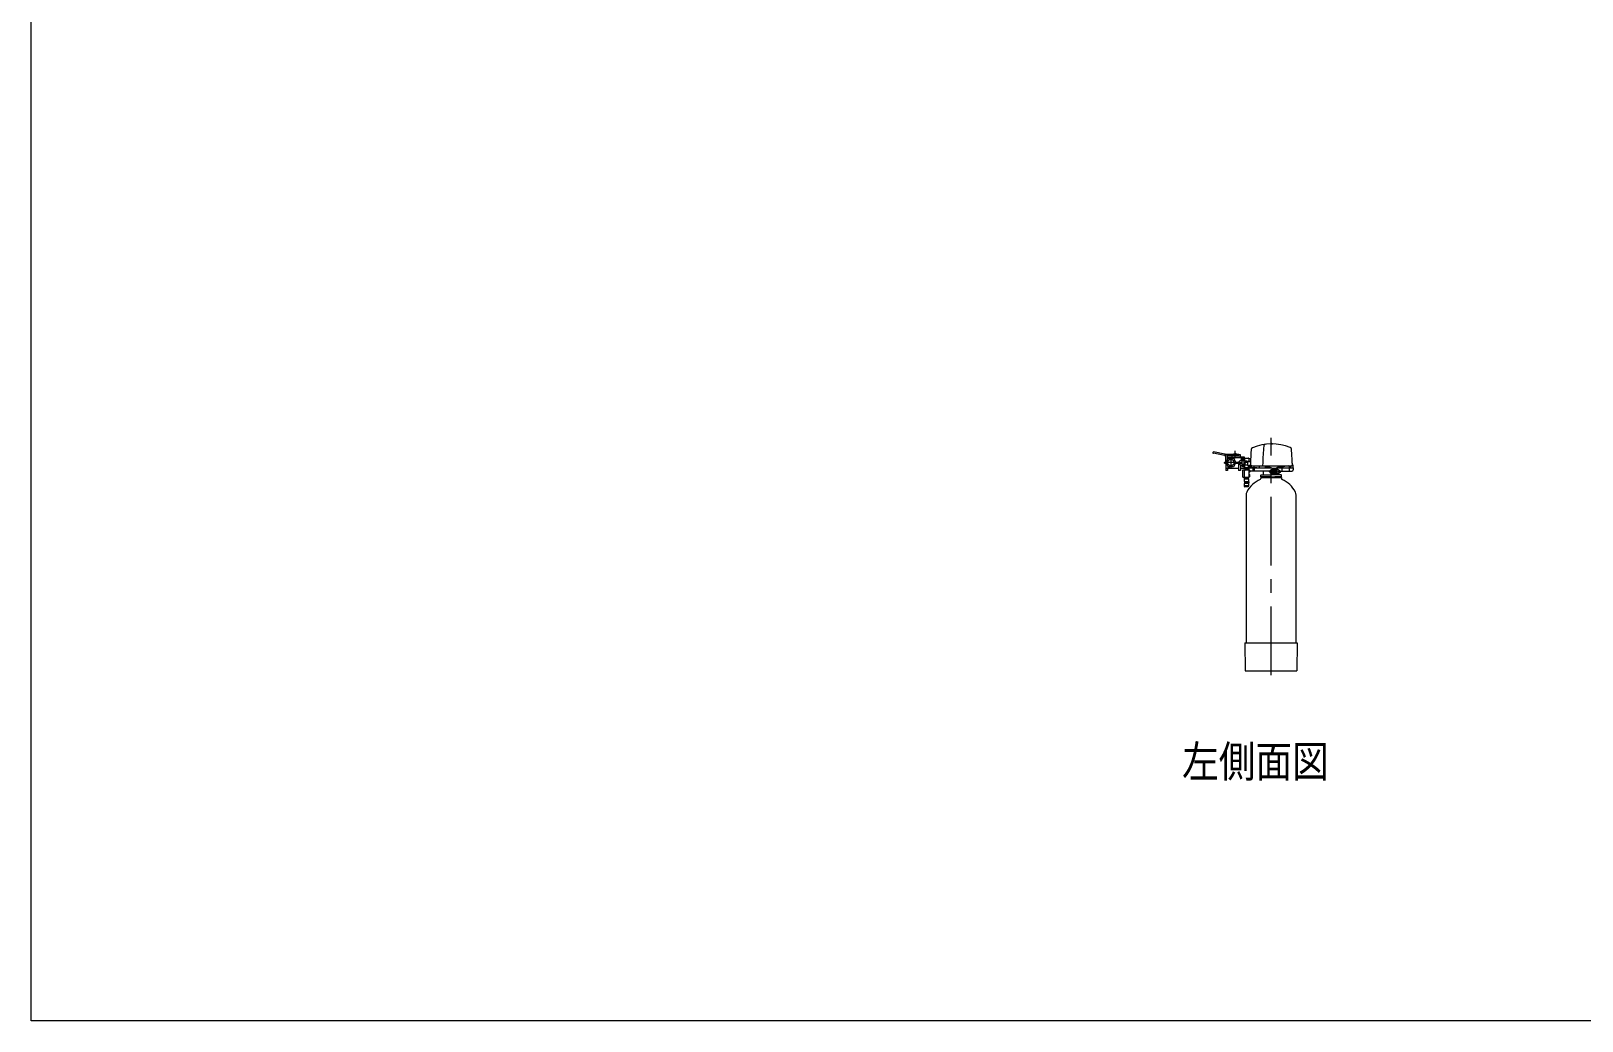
# Model space of a CAD drawing. Units: millimetres at full size. Extents: x -7182 to 7182, y -5007 to 5007.
# Drawn here: x -7182 to 0, y -5007 to -426 of the extents above; entities that cross this region are included whole.
import ezdxf
from ezdxf.enums import TextEntityAlignment as Align

# ---------------------------------------------------------------- set-up
doc = ezdxf.new("R2010")
doc.units = ezdxf.units.MM
doc.header["$LTSCALE"] = 10
doc.linetypes.add('USER2', pattern=[50.8, 31.75, -6.35, 6.35, -6.35])
doc.layers.add('0-2_1_50', color=3, linetype='Continuous', lineweight=18)
doc.layers.add('0-3_FV', color=7, linetype='Continuous', lineweight=18)
doc.styles.add('ＭＳ ゴシック', font='')
doc.styles.get('ＭＳ ゴシック').set_extended_font_data('MS Gothic')

msp = doc.modelspace()

# ---------------------------------------------------------------- linework, layer by layer
at = {"layer": '0-2_1_50', "color": 7, "linetype": 'USER2'}
for p, q in [((-1605.63, -2395.9), (-1605.63, -2368.45)), ((-1439.63, -3406.69), (-1439.63, -2308.65)), ((-1596.68, -2423), (-1654.58, -2423)), ((-1625.63, -2394.05), (-1625.63, -2451.95))]:
    msp.add_line(p, q, dxfattribs=at)
at = {"layer": '0-2_1_50'}
for p, q in [((-1654.61, -2390.47), (-1707.01, -2379.81)), ((-1653.31, -2384.1), (-1705.72, -2373.44)), ((-1655.65, -2421), (-1647.57, -2421)), ((-1655.65, -2421), (-1655.65, -2423)), ((-1655.65, -2425), (-1655.65, -2423)), ((-1655.65, -2425), (-1647.57, -2425)), ((-1652.53, -2385.28), (-1653.43, -2389.69)), ((-1652.33, -2389.4), (-1653.33, -2389.2)), ((-1651.63, -2385.97), (-1652.63, -2385.77)), ((-1649.06, -2389.4), (-1652.33, -2389.4)), ((-1589.33, -2385.9), (-1651.63, -2385.97)), ((-1649.06, -2421), (-1649.06, -2387)), ((-1649.06, -2425), (-1649.06, -2459)), ((-1648.72, -2423), (-1637.18, -2403)), ((-1637.18, -2443), (-1648.72, -2423)), ((-1641.77, -2386.5), (-1648.56, -2386.5)), ((-1648.13, -2448.7), (-1648.13, -2425)), ((-1641.27, -2410.1), (-1641.27, -2387)), ((-1563.13, -2397.3), (-1641.27, -2397.3)), ((-1637.18, -2403), (-1614.08, -2403)), ((-1636.63, -2400.5), (-1605.63, -2400.5)), ((-1636.63, -2400.5), (-1636.63, -2403)), ((-1632.72, -2398), (-1632.72, -2399.5)), ((-1620.58, -2389.9), (-1620.08, -2389.4)), ((-1620.58, -2389.9), (-1620.58, -2397.3)), ((-1614.63, -2403), (-1614.63, -2400.5)), ((-1614.08, -2403), (-1602.54, -2423)), ((-1602.54, -2423), (-1614.08, -2443)), ((-1597.63, -2384.31), (-1613.63, -2384.33)), ((-1613.63, -2384.33), (-1613.63, -2385.93)), ((-1578.54, -2400.5), (-1605.63, -2400.5)), ((-1603.69, -2421), (-1574.13, -2421)), ((-1603.69, -2425), (-1574.13, -2425)), ((-1597.63, -2384.31), (-1597.63, -2385.91)), ((-1590.63, -2425), (-1590.63, -2459)), ((-1581.47, -2386.5), (-1589.33, -2386.5)), ((-1580.97, -2397.3), (-1580.97, -2387)), ((-1580.97, -2433.73), (-1580.97, -2459)), ((-1578.54, -2410.98), (-1576.64, -2411.78)), ((-1578.54, -2435.02), (-1576.64, -2434.22)), ((-1568.31, -2415.25), (-1574.13, -2415.25)), ((-1574.13, -2430.75), (-1574.13, -2415.25)), ((-1574.13, -2430.75), (-1568.31, -2430.75)), ((-1562.63, -2404), (-1571.81, -2404)), ((-1571.63, -2404), (-1571.63, -2415.25)), ((-1566.63, -2410), (-1571.63, -2410)), ((-1571.63, -2442), (-1571.63, -2430.75)), ((-1566.63, -2436), (-1571.63, -2436)), ((-1562.63, -2412), (-1569.63, -2412)), ((-1562.63, -2434), (-1569.63, -2434)), ((-1566.63, -2411.49), (-1566.63, -2404)), ((-1562.63, -2408.8), (-1566.63, -2408.8)), ((-1562.63, -2411.49), (-1566.63, -2411.49)), ((-1566.63, -2434.5), (-1566.63, -2442)), ((-1562.63, -2434.5), (-1566.63, -2434.5)), ((-1562.63, -2437.2), (-1566.63, -2437.2)), ((-1564.58, -2422.5), (-1564.58, -2423.5)), ((-1564.13, -2413), (-1561.13, -2413)), ((-1564.13, -2433), (-1562.63, -2433)), ((-1563.13, -2404), (-1563.13, -2397.3)), ((-1563.13, -2421.05), (-1562.13, -2421.05)), ((-1563.13, -2424.95), (-1562.63, -2424.95)), ((-1562.63, -2402), (-1562.63, -2404.5)), ((-1562.63, -2402), (-1544.63, -2402)), ((-1562.63, -2404), (-1562.63, -2411.49)), ((-1562.63, -2413), (-1562.63, -2405.5)), ((-1562.63, -2426), (-1562.63, -2436)), ((-1562.63, -2436), (-1562.63, -2433)), ((-1562.63, -2442), (-1562.63, -2434.5)), ((-1562.63, -2436), (-1562.63, -2448.5)), ((-1562.63, -2448.5), (-1562.63, -2436)), ((-1559.63, -2433), (-1559.63, -2426)), ((-1556.96, -2415.25), (-1551.13, -2415.25)), ((-1544.63, -2418), (-1554.63, -2418)), ((-1554.63, -2421), (-1547.63, -2421)), ((-1551.13, -2418), (-1551.13, -2415.25)), ((-1544.63, -2402), (-1544.63, -2403)), ((-1542.63, -2403), (-1544.63, -2403)), ((-1544.63, -2448.5), (-1544.63, -2440.24)), ((-1544.63, -2440.24), (-1544.63, -2448.5)), ((-1542.63, -2403), (-1542.63, -2418)), ((-1542.63, -2404), (-1534.34, -2404)), ((-1542.55, -2442.44), (-1540.37, -2440.26)), ((-1534.83, -2418), (-1540.39, -2418)), ((-1540.39, -2436), (-1534.9, -2436)), ((-1534.9, -2436), (-1540.39, -2436)), ((-1529.13, -2437), (-1539.72, -2437)), ((-1538.06, -2441.5), (-1529.13, -2441.5)), ((-1535.01, -2426.15), (-1535.17, -2434.96)), ((-1533.17, -2437), (-1343.6, -2437)), ((-1528.13, -2438), (-1528.13, -2440.5)), ((-1518.13, -2447), (-1518.22, -2437)), ((-1478.51, -2426.15), (-1478.67, -2434.96)), ((-1476.01, -2426.2), (-1476.01, -2426.15)), ((-1361.13, -2437), (-1390.03, -2443.32)), ((-1355.58, -2437), (-1355.51, -2440.99)), ((-1355.51, -2440.99), (-1346.76, -2441)), ((-1346.69, -2437), (-1346.76, -2441)), ((-1341.75, -2426.15), (-1341.6, -2434.96)), ((-1337.13, -2447), (-1337.04, -2436.04)), ((-1641.77, -2459.5), (-1648.56, -2459.5)), ((-1648.13, -2448.7), (-1590.63, -2448.7)), ((-1641.27, -2448.7), (-1641.27, -2459)), ((-1614.08, -2443), (-1637.18, -2443)), ((-1581.47, -2459.5), (-1590.13, -2459.5)), ((-1580.97, -2448.7), (-1563.13, -2448.7)), ((-1562.63, -2442), (-1571.81, -2442)), ((-1570.13, -2456.49), (-1562.63, -2456.49)), ((-1570.13, -2489.49), (-1570.13, -2456.49)), ((-1570.13, -2489.49), (-1562.63, -2489.49)), ((-1563.13, -2442), (-1563.13, -2448.7)), ((-1544.63, -2447), (-1562.63, -2447)), ((-1562.63, -2447), (-1544.63, -2447)), ((-1544.63, -2448.5), (-1562.63, -2448.5)), ((-1562.63, -2448.5), (-1544.63, -2448.5)), ((-1562.63, -2449.5), (-1544.63, -2449.5)), ((-1562.63, -2452), (-1562.63, -2449.5)), ((-1562.63, -2449.5), (-1562.63, -2452)), ((-1544.63, -2452), (-1562.63, -2452)), ((-1562.63, -2452), (-1544.63, -2452)), ((-1562.63, -2489.49), (-1562.63, -2456.49)), ((-1562.63, -2456.5), (-1543.13, -2456.5)), ((-1562.63, -2456.5), (-1562.63, -2461.1)), ((-1562.63, -2489.5), (-1562.63, -2484.9)), ((-1562.63, -2489.5), (-1543.13, -2489.5)), ((-1562.38, -2509.95), (-1562.38, -2498.15)), ((-1562.08, -2497.85), (-1545.18, -2497.85)), ((-1562.03, -2496), (-1562.03, -2494.3)), ((-1545.23, -2496), (-1562.03, -2496)), ((-1561.73, -2494), (-1545.53, -2494)), ((-1560.88, -2496.85), (-1561.38, -2497.35)), ((-1561.38, -2497.35), (-1545.88, -2497.35)), ((-1561.38, -2497.85), (-1561.38, -2497.35)), ((-1560.88, -2496.85), (-1546.38, -2496.85)), ((-1559.63, -2449.5), (-1559.63, -2448.5)), ((-1559.63, -2449.5), (-1559.63, -2448.5)), ((-1559.63, -2456.49), (-1558.4, -2452)), ((-1559.63, -2489.5), (-1558.4, -2494)), ((-1559.22, -2496.85), (-1559.22, -2496)), ((-1558.4, -2452), (-1548.87, -2452)), ((-1558.4, -2494), (-1548.87, -2494)), ((-1547.63, -2456.49), (-1548.87, -2452)), ((-1547.63, -2489.5), (-1548.87, -2494)), ((-1548.05, -2496), (-1548.05, -2496.85)), ((-1547.63, -2449.5), (-1547.63, -2448.5)), ((-1547.63, -2449.5), (-1547.63, -2448.5)), ((-1545.88, -2497.35), (-1546.38, -2496.85)), ((-1545.88, -2497.35), (-1545.88, -2497.85)), ((-1545.23, -2494.3), (-1545.23, -2496)), ((-1544.63, -2449.5), (-1544.63, -2452)), ((-1543.13, -2456.5), (-1543.13, -2489.5)), ((-1541.63, -2447), (-1437.84, -2447)), ((-1540.63, -2489.5), (-1540.63, -2444.48)), ((-1505.63, -2447), (-1540.63, -2447)), ((-1540.63, -2457.5), (-1538.63, -2457.5)), ((-1538.63, -2467.5), (-1540.63, -2467.5)), ((-1540.63, -2478.5), (-1538.63, -2478.5)), ((-1538.63, -2488.5), (-1540.63, -2488.5)), ((-1540.34, -2443.77), (-1538.6, -2442.03)), ((-1537.63, -2466.5), (-1537.63, -2458.5)), ((-1537.63, -2487.5), (-1537.63, -2479.5)), ((-1447.63, -2463), (-1535.63, -2463)), ((-1523.63, -2447), (-1523.63, -2463)), ((-1518.13, -2447), (-1518.13, -2463)), ((-1493.13, -2447), (-1437.84, -2447)), ((-1487.63, -2488), (-1487.63, -2481)), ((-1487.63, -2488), (-1487.63, -2481)), ((-1487.63, -2488), (-1391.63, -2488)), ((-1487.63, -2488), (-1439.63, -2488)), ((-1439.63, -2491), (-1487.28, -2491)), ((-1487.28, -2491), (-1487.28, -2496.18)), ((-1487.28, -2491), (-1487.28, -2496.18)), ((-1487.28, -2491), (-1485.28, -2491)), ((-1439.63, -2491), (-1487.28, -2491)), ((-1487.28, -2491), (-1487.28, -2496.18)), ((-1486.63, -2480), (-1439.63, -2480)), ((-1486.63, -2480), (-1439.63, -2480)), ((-1439.63, -2488), (-1485.28, -2488)), ((-1485.28, -2491), (-1485.28, -2488)), ((-1485.28, -2491), (-1485.28, -2488)), ((-1439.63, -2488), (-1485.28, -2488)), ((-1485.28, -2491), (-1485.28, -2488)), ((-1485.28, -2491), (-1485.28, -2488)), ((-1483.63, -2491), (-1395.63, -2491)), ((-1475.13, -2479), (-1475.13, -2463)), ((-1445.51, -2443.5), (-1461.63, -2443.5)), ((-1446.63, -2465), (-1446.63, -2464)), ((-1432.63, -2453), (-1444.41, -2460.83)), ((-1444.41, -2469.16), (-1432.63, -2477)), ((-1443.98, -2465.5), (-1443.98, -2464.5)), ((-1442.13, -2462.65), (-1441.13, -2462.65)), ((-1442.13, -2467.35), (-1441.13, -2467.35)), ((-1392.63, -2480), (-1439.63, -2480)), ((-1439.38, -2480), (-1439.63, -2480)), ((-1439.63, -2488), (-1439.03, -2488)), ((-1439.03, -2488), (-1439.63, -2488)), ((-1439.63, -2491), (-1391.98, -2491)), ((-1439.63, -2491), (-1391.98, -2491)), ((-1439.28, -2465.5), (-1439.28, -2464.5)), ((-1432.63, -2453), (-1409.63, -2453)), ((-1432.63, -2455), (-1432.63, -2458)), ((-1409.63, -2455), (-1432.63, -2455)), ((-1409.63, -2458), (-1432.63, -2458)), ((-1409.63, -2472), (-1432.63, -2472)), ((-1432.63, -2472), (-1432.63, -2475)), ((-1409.63, -2475), (-1432.63, -2475)), ((-1432.63, -2477), (-1409.63, -2477)), ((-1409.63, -2463.5), (-1425.68, -2463.5)), ((-1409.63, -2466.5), (-1425.68, -2466.5)), ((-1425.63, -2455), (-1425.63, -2458)), ((-1425.63, -2472), (-1425.63, -2475)), ((-1391.63, -2488), (-1422.23, -2488)), ((-1422.23, -2488), (-1393.98, -2488)), ((-1392.63, -2480), (-1421.88, -2480)), ((-1416.63, -2455), (-1416.63, -2458)), ((-1416.63, -2463.5), (-1416.63, -2466.5)), ((-1416.63, -2472), (-1416.63, -2475)), ((-1415.43, -2447), (-1367.63, -2447)), ((-1415.43, -2447), (-1337.13, -2447)), ((-1409.63, -2453), (-1397.86, -2460.83)), ((-1409.63, -2455), (-1409.63, -2458)), ((-1409.63, -2463.5), (-1409.63, -2466.5)), ((-1397.86, -2469.16), (-1409.63, -2477)), ((-1409.63, -2472), (-1409.63, -2475)), ((-1407.76, -2443.5), (-1391.63, -2443.5)), ((-1404.13, -2479), (-1404.13, -2473.33)), ((-1402.98, -2465.5), (-1402.98, -2464.5)), ((-1401.13, -2462.65), (-1400.13, -2462.65)), ((-1401.13, -2467.35), (-1400.13, -2467.35)), ((-1398.28, -2465.5), (-1398.28, -2464.5)), ((-1395.63, -2465), (-1395.63, -2464)), ((-1394.63, -2463), (-1343.13, -2463)), ((-1393.98, -2491), (-1393.98, -2488)), ((-1393.98, -2491), (-1393.98, -2488)), ((-1393.98, -2491), (-1393.98, -2488)), ((-1393.98, -2491), (-1393.98, -2488)), ((-1391.98, -2491), (-1393.98, -2491)), ((-1391.98, -2491), (-1391.98, -2496.18)), ((-1391.98, -2491), (-1391.98, -2496.18)), ((-1391.98, -2491), (-1391.98, -2496.18)), ((-1391.63, -2488), (-1391.63, -2481)), ((-1391.63, -2488), (-1391.63, -2481)), ((-1390.33, -2447), (-1390.26, -2443.37)), ((-1390.13, -2447), (-1390.13, -2463)), ((-1355.13, -2447), (-1355.13, -2463)), ((-1337.13, -2447), (-1337.13, -2457)), ((-1562.38, -2518.75), (-1560.98, -2517.35)), ((-1544.88, -2518.75), (-1562.38, -2518.75)), ((-1562.38, -2530.55), (-1562.38, -2518.75)), ((-1545.18, -2530.85), (-1562.08, -2530.85)), ((-1562.03, -2534.4), (-1562.03, -2532.7)), ((-1545.53, -2534.7), (-1561.73, -2534.7)), ((-1561.38, -2531.35), (-1561.38, -2530.85)), ((-1561.38, -2531.35), (-1560.88, -2531.85)), ((-1546.28, -2517.35), (-1560.98, -2517.35)), ((-1546.38, -2531.85), (-1560.88, -2531.85)), ((-1559.22, -2532.7), (-1559.22, -2531.85)), ((-1555.63, -2572.73), (-1555.63, -3257)), ((-1548.05, -2531.85), (-1548.05, -2532.7)), ((-1546.28, -2517.12), (-1546.28, -2517.35)), ((-1546.28, -2517.35), (-1544.88, -2518.75)), ((-1545.88, -2530.85), (-1545.88, -2531.35)), ((-1544.88, -2518.75), (-1544.88, -2530.55)), ((-1323.63, -3257), (-1323.63, -2572.73)), ((-1561.13, -3257), (-1318.13, -3257)), ((-1561.13, -3257), (-1559.63, -3387)), ((-1318.13, -3257), (-1319.63, -3387)), ((-1559.63, -3387), (-1319.63, -3387)), ((-1559.63, -3387), (-1319.63, -3387))]:
    msp.add_line(p, q, dxfattribs=at)
for points in [[(-1436.63, -2336), (-1440.63, -2336), (-1440.63, -2336.03)], [(-1436.63, -2336), (-1432.63, -2336), (-1432.63, -2336.03)], [(-1589.33, -2385.9), (-1589.33, -2389.4), (-1641.27, -2389.4)], [(-1639.45, -2406.94), (-1639.45, -2398), (-1632.72, -2398)], [(-1639.45, -2439.06), (-1639.45, -2448), (-1632.72, -2448), (-1632.72, -2443)], [(-1631.63, -2400.5), (-1631.63, -2399.5), (-1635.63, -2399.5), (-1635.63, -2400.5)], [(-1571.81, -2404), (-1571.81, -2398), (-1578.54, -2398), (-1578.54, -2410.98)], [(-1562.63, -2436), (-1559.63, -2433), (-1547.63, -2433), (-1544.63, -2436)], [(-1544.63, -2436), (-1547.63, -2433), (-1547.63, -2421), (-1544.63, -2418), (-1534.83, -2418)], [(-1505.63, -2447), (-1493.13, -2447), (-1493.05, -2437)], [(-1367.63, -2447), (-1355.13, -2447), (-1355.08, -2440.99)], [(-1544.63, -2452), (-1544.63, -2449.5), (-1562.63, -2449.5)], [(-1560.98, -2511.35), (-1562.38, -2509.95), (-1544.88, -2509.95)], [(-1560.98, -2517.35), (-1560.98, -2511.35), (-1546.28, -2511.35)], [(-1544.88, -2498.15), (-1544.88, -2509.95), (-1546.28, -2511.35), (-1546.28, -2511.57)], [(-1543.13, -2443.86), (-1543.13, -2489.5), (-1540.63, -2489.5)], [(-1562.03, -2532.7), (-1545.23, -2532.7), (-1545.23, -2534.4)], [(-1546.38, -2531.85), (-1545.88, -2531.35), (-1561.38, -2531.35)], [(-1561.13, -3257), (-1559.63, -3387), (-1319.63, -3387)]]:
    msp.add_lwpolyline(points, dxfattribs=at)
for centre, radius in [((-1625.63, -2423), 15), ((-1625.63, -2423), 15), ((-1542.49, -2438.14), 3), ((-1542.49, -2438.14), 2), ((-1545.13, -2514.35), 3), ((-1545.13, -2514.35), 2.1), ((-1441.63, -2465), 4), ((-1430.63, -2465), 4.75), ((-1430.63, -2465), 3), ((-1430.63, -2465), 2.5), ((-1400.63, -2465), 4)]:
    msp.add_circle(centre, radius, dxfattribs=at)
for centre, radius, start, end in [((-685.14, -2440.99), 850, 174.70561, 179), ((-1521.56, -2363.48), 10, 113.26618, 174.70561), ((-1436.63, -2561), 225, 67.78645, 113.26618), ((-628.64, -2440.99), 850, 173.62188, 179), ((-1463.44, -2347.67), 10, 97.16333, 173.62188), ((-1436.63, -2344.43), 9.34, 90, 115.36077), ((-1436.63, -2344.43), 9.34, 64.63923, 90), ((-1355.35, -2361.95), 10, 5.39899, 67.78645), ((-2191.63, -2440.99), 850, 1, 5.39898), ((-1706.14, -2376.67), 3.25, 78.50002, 258.49999), ((-1654.41, -2389.49), 1, 258.50004, 348.50003), ((-1653.51, -2385.08), 1, 348.50005, 78.50002), ((-1648.56, -2387), 0.5, 90.00001, 180), ((-1641.77, -2387), 0.5, 0.00002, 90.00001), ((-1605.63, -2387.75), 5.82, 36.22702, 143.9019), ((-1566.96, -2435.65), 27.25, 115.13201, 147.47851), ((-1566.96, -2410.35), 27.25, 212.52105, 244.86804), ((-1581.47, -2387), 0.5, 0.00002, 90.00001), ((-1566.96, -2435.65), 25.75, 100.43681, 112.06281), ((-1566.96, -2410.35), 25.75, 247.93704, 259.56304), ((-1569.63, -2414), 2, 90, 180), ((-1569.63, -2432), 2, 180, 270), ((-1568.31, -2410.25), 5, 270, 326.63299), ((-1568.31, -2435.75), 5, 33.36701, 90), ((-1562.63, -2423), 3, 48.88791, 270), ((-1564.58, -2421.05), 1.45, 270, 0), ((-1564.58, -2424.95), 1.45, 0, 90), ((-1554.63, -2426), 8, 90, 180), ((-1560.68, -2421.05), 1.45, 180, 228.70716), ((-1556.96, -2410.25), 5, 213.36701, 270), ((-1554.63, -2426), 5, 90, 180), ((-1542.49, -2438.14), 3, 315, 22.46685), ((-1542.49, -2438.14), 5.5, 315, 1.86494), ((-1537.99, -2438), 1, 1.86495, 90), ((-1533.17, -2435), 2, 179, 270), ((-1529.13, -2438), 1, 0, 90), ((-1529.13, -2440.5), 1, 270, 0), ((-1476.67, -2435), 2, 179, 270), ((-1461.63, -2436), 7.5, 187.66226, 270), ((-1426.63, -2412.26), 36.5, 222.66879, 317.33121), ((-1391.63, -2436), 2, 210, 330), ((-1343.6, -2435), 2, 270, 1), ((-1342.04, -2436), 5, 359.5, 85.76934), ((-1648.56, -2459), 0.5, 180.00005, 270.00004), ((-1641.77, -2459), 0.5, 270.00005, 0.00002), ((-1590.13, -2459), 0.5, 180.00005, 270.00004), ((-1581.47, -2459), 0.5, 270.00005, 0.00002), ((-1562.08, -2498.15), 0.3, 90, 180), ((-1561.73, -2494.3), 0.3, 90, 180), ((-1439.63, -2616.85), 126.66, 113.5721, 152.84108), ((-1545.53, -2494.3), 0.3, 0, 90), ((-1545.18, -2498.15), 0.3, 0, 90), ((-1541.13, -2443.86), 2, 135, 180), ((-1539.63, -2444.48), 1, 135, 180), ((-1538.63, -2458.5), 1, 0, 90), ((-1538.63, -2466.5), 1, 270, 0), ((-1538.63, -2479.5), 1, 0, 90), ((-1538.63, -2487.5), 1, 270, 0), ((-1535.63, -2457), 6, 250.52878, 270), ((-1492.28, -2496.18), 5, 293.57209, 0), ((-1492.28, -2496.18), 5, 293.57209, 0), ((-1492.28, -2496.18), 5, 293.57209, 0), ((-1492.28, -2496.18), 5, 293.57209, 0), ((-1486.63, -2481), 1, 90, 180), ((-1486.63, -2481), 1, 90, 180), ((-1476.13, -2479), 1, 270, 0), ((-1447.63, -2464), 1, 0, 90), ((-1441.63, -2465), 5, 123.65888, 236.34112), ((-1441.63, -2465), 5, 180, 236.34112), ((-1443.98, -2462.65), 1.85, 270, 0), ((-1443.98, -2467.35), 1.85, 0, 90), ((-1439.28, -2462.65), 1.85, 180, 270), ((-1439.28, -2467.35), 1.85, 90, 180), ((-1430.63, -2465), 5.75, 15.12167, 344.87833), ((-1430.63, -2465), 5.18, 0, 16.83731), ((-1430.63, -2465), 5.18, 343.16269, 0), ((-1403.13, -2479), 1, 180, 270), ((-1402.98, -2462.65), 1.85, 270, 0), ((-1402.98, -2467.35), 1.85, 0, 90), ((-1398.28, -2462.65), 1.85, 180, 270), ((-1398.28, -2467.35), 1.85, 90, 180), ((-1400.63, -2465), 5, 303.65888, 56.34112), ((-1400.63, -2465), 5, 303.65888, 0), ((-1394.63, -2464), 1, 90, 180), ((-1392.63, -2481), 1, 0, 90), ((-1392.63, -2481), 1, 0, 90), ((-1386.98, -2496.18), 5, 180, 246.42791), ((-1386.98, -2496.18), 5, 180, 246.42791), ((-1386.98, -2496.18), 5, 180, 246.42791), ((-1391.63, -2436), 7.5, 270, 282.34575), ((-1439.63, -2616.85), 126.66, 27.15892, 66.4279), ((-1343.13, -2457), 6, 270, 0), ((-1562.08, -2530.55), 0.3, 180, 270), ((-1561.73, -2534.4), 0.3, 180, 270), ((-1525.63, -2572.73), 30, 152.84108, 180), ((-1545.53, -2534.4), 0.3, 270, 0), ((-1545.18, -2530.55), 0.3, 270, 0), ((-1353.63, -2572.73), 30, 0, 27.15892)]:
    msp.add_arc(centre, radius, start, end, dxfattribs=at)
at = {"layer": '0-3_FV', "color": 3}
for p, q in [((-7181.69, -5006.58), (-7181.69, 5006.58)), ((7181.69, -5006.58), (-7181.69, -5006.58))]:
    msp.add_line(p, q, dxfattribs=at)

# ---------------------------------------------------------------- texts
at = {"layer": '0-2_1_50', "color": 7, "style": 'ＭＳ ゴシック', "width": 0.85}
msp.add_text('左側面図', height=146.6, dxfattribs=at).set_placement((-1851.88, -3923.09), align=Align.BOTTOM_LEFT)

doc.saveas('drawing.dxf')
